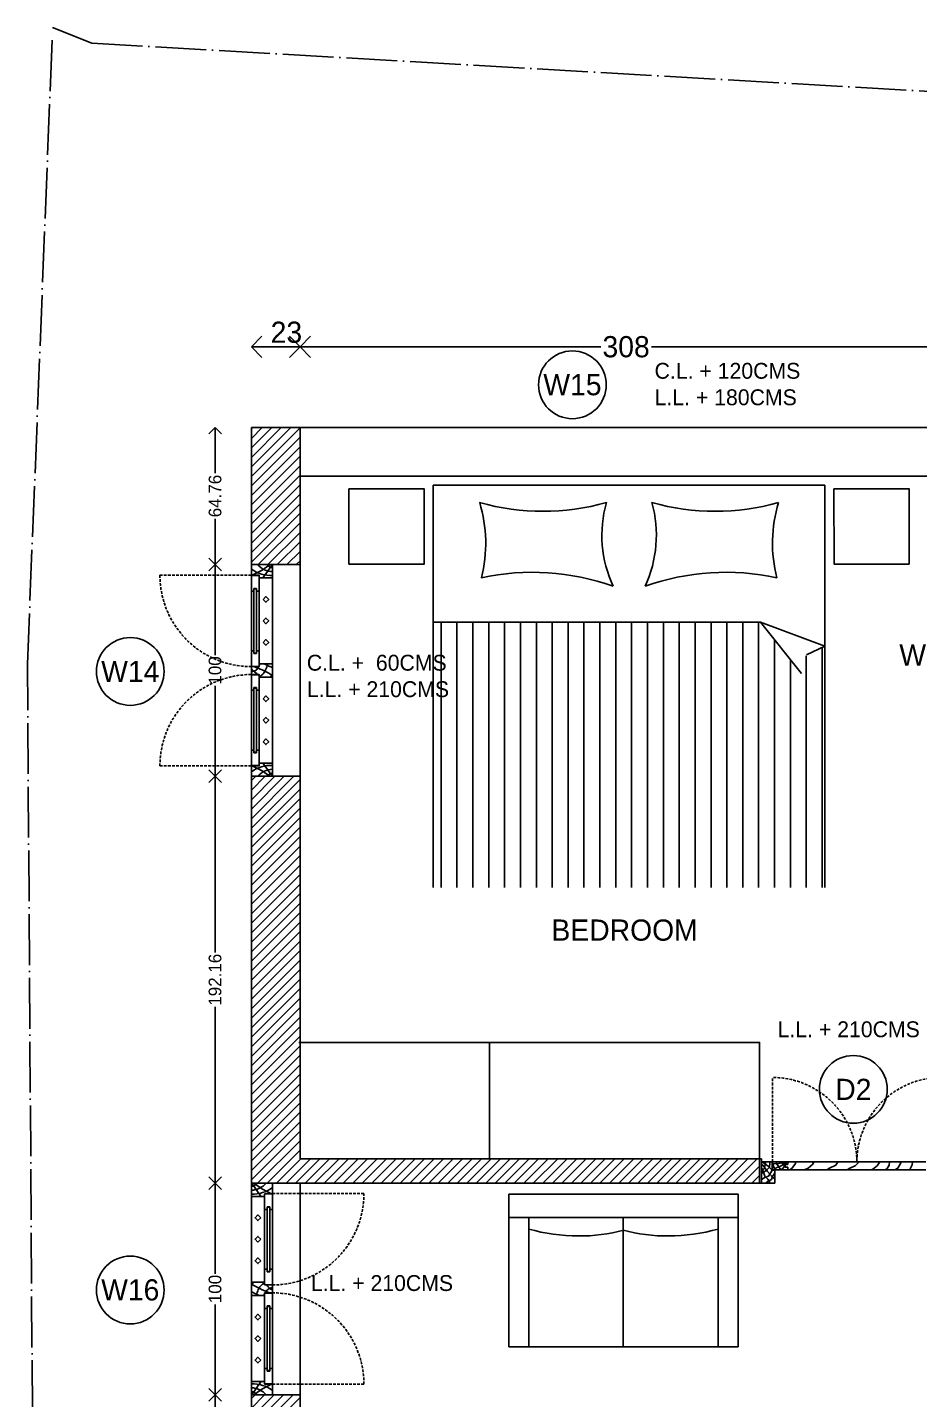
# Model space of a CAD drawing. Header units: metres. Extents: x -16 to 65907, y -5261 to 15511.
# Drawn here: x 19477 to 19898, y -2227 to -1579 of the extents above; entities that cross this region are included whole.
import ezdxf

# ---------------------------------------------------------------- set-up
doc = ezdxf.new("R2010")
doc.units = ezdxf.units.M
doc.header["$PDMODE"] = 67
doc.header["$PDSIZE"] = -5
doc.linetypes.add('ACAD_ISO04W100', pattern=[30, 24, -3, 0, -3])
doc.linetypes.add('DASHED', pattern=[19.05, 12.7, -6.35])
doc.layers.get('0').update_dxf_attribs({"color": 6})
for name, color, linetype in [('BC-BOUNDARY', 3, 'ACAD_ISO04W100'), ('BC-CILL', 23, 'Continuous'), ('BC-DIMENSION', 8, 'Continuous'), ('BC-FURNITURE', 5, 'Continuous'), ('BC-GREYCOLOR', 8, 'Continuous'), ('BC-HATCH', 8, 'Continuous'), ('BC-JOINERY', 93, 'Continuous'), ('BC-TEXT', 7, 'Continuous'), ('BC-WALLS', 1, 'Continuous'), ('BC-WHITECOLOR', 7, 'Continuous')]:
    doc.layers.add(name, color=color, linetype=linetype)
doc.styles.add('BC-1IN10-3', font='FreeSans.ttf', dxfattribs={"height": 6})
doc.styles.add('BC-1IN50-1', font='FreeSans.ttf', dxfattribs={"height": 10})
doc.dimstyles.new('BC-1IN10-3', dxfattribs={"dimtxt": 6, "dimasz": 6, "dimexe": 0.18, "dimexo": 0.0625, "dimgap": 1, "dimtad": 0, "dimtoh": 1, "dimzin": 12, "dimdsep": 46, "dimtxsty": 'BC-1IN10-3', "dimblk": 'OPEN90', "dimcen": 0.09, "dimse1": 1, "dimse2": 1, "dimclrd": 256, "dimclre": 256, "dimclrt": 7, "dimadec": 0, "dimazin": 0, "dimtfac": 1, "dimtdec": 1, "dimtofl": 0, "dimtmove": 1, "dimatfit": 3, "dimldrblk": 'OPEN90', "dimfxl": 1, "dimtolj": 1, "dimtzin": 0, "dimlwd": -3, "dimarcsym": 0})
doc.dimstyles.new('BC-1IN50-1', dxfattribs={"dimtxt": 10, "dimasz": 10, "dimexe": 0.18, "dimexo": 0.0625, "dimgap": 1, "dimtad": 0, "dimdec": 1, "dimzin": 12, "dimdsep": 46, "dimtxsty": 'BC-1IN50-1', "dimblk": 'OPEN90', "dimcen": 0.09, "dimse1": 1, "dimse2": 1, "dimclrd": 8, "dimclre": 256, "dimclrt": 7, "dimadec": 0, "dimazin": 0, "dimtfac": 1, "dimtdec": 0, "dimtofl": 0, "dimtmove": 1, "dimatfit": 3, "dimfxl": 1, "dimtolj": 1, "dimtzin": 0, "dimlwd": -3, "dimarcsym": 0})

# ---------------------------------------------------------------- blocks, each defined once
blk = doc.blocks.new('BC-JN-FRAME-SIDE')
at = {"layer": 'BC-HATCH'}
for points in [[(0, -3.87), (-1.06, -2.29), (-2.66, -0.06), (-4.24, 2.97), (-5, 4.54)], [(-0.01, -5), (-1.62, -3.74), (-4.39, -1.84), (-5.78, -0.75), (-6.25, -0.66)]]:
    blk.add_lwpolyline(points, dxfattribs=at)
for centre, radius, start, end in [((10.75, -4.4), 15.93, 143.84471, 182.16368), ((5.98, -5.2), 9.31, 129.91119, 178.74686), ((2.65, -5.73), 4.3, 128.02701, 170.18517)]:
    blk.add_arc(centre, radius, start, end, dxfattribs=at)
at = {"layer": 'BC-JOINERY'}
for p, q in [((-6.25, -5), (-6.25, 1.25)), ((-6.25, 1.25), (-5, 1.25)), ((-5, 1.25), (-5, 5)), ((-5, 5), (0, 5)), ((0, 5), (0, -5)), ((0, -5), (-6.25, -5))]:
    blk.add_line(p, q, dxfattribs=at)
blk = doc.blocks.new('BC-JN-FRAME-CENTER')
at = {"layer": 'BC-GREYCOLOR'}
for points, knots in [([(-1.88, 8.78), (-1.38, 7.46), (-0.18, 4.45), (1.37, 1.6), (2.28, 0)], [2.093684, 2.093684, 2.093684, 2.093684, 6.327699, 11.827223, 11.827223, 11.827223, 11.827223]), ([(0.58, 10), (0.43, 9.17), (-0.01, 7.68), (-1.2, 6.81), (-1.88, 6.48)], [1.300718, 1.300718, 1.300718, 1.300718, 3.723135, 5.971251, 5.971251, 5.971251, 5.971251]), ([(-0.79, 10), (-0.2, 9.31), (0.68, 8.3), (1.59, 7.33), (1.87, 7.03)], [1.597578, 1.597578, 1.597578, 1.597578, 4.333948, 5.589722, 5.589722, 5.589722, 5.589722]), ([(2.81, 6.25), (2.57, 5.76), (1.32, 3.73), (-1.1, 2.85), (-3.13, 2.31)], [3.454414, 3.454414, 3.454414, 3.454414, 5.128883, 10.935535, 10.935535, 10.935535, 10.935535]), ([(-3.13, 3.89), (-2.83, 3.16), (-2.19, 1.87), (-1.62, 0.57), (-1.38, 0)], [6.415351, 6.415351, 6.415351, 6.415351, 8.781453, 10.647667, 10.647667, 10.647667, 10.647667])]:
    blk.add_open_spline(points, degree=3, knots=knots, dxfattribs=at)
for points in [[(-2.39, 6.25), (-2.63, 6.15), (-2.87, 6.06), (-3.13, 5.97)], [(1.93, 0), (2.37, 0.39), (2.77, 0.84), (3.12, 1.32)], [(2.63, 6.25), (2.79, 6.08), (2.96, 5.92), (3.12, 5.75)]]:
    blk.add_open_spline(points, degree=3, dxfattribs=at)
at = {"layer": 'BC-JOINERY'}
for p, q in [((-1.88, 6.25), (-1.88, 10)), ((1.87, 10), (-1.88, 10)), ((1.87, 6.25), (1.87, 10)), ((-3.13, 0), (-3.13, 6.25)), ((-3.13, 6.25), (-1.88, 6.25)), ((-3.13, 0), (3.12, 0)), ((3.12, 6.25), (1.87, 6.25)), ((3.12, 0), (3.12, 6.25)), ((3.12, 6.25), (3.12, 6.25)), ((3.12, 6.25), (3.12, 6.25))]:
    blk.add_line(p, q, dxfattribs=at)
blk = doc.blocks.new('_OPEN90')
at = {"color": 0, "linetype": 'ByBlock'}
for p, q in [((0, 0), (-1, 0)), ((-0.5, 0.5), (0, 0)), ((0, 0), (-0.5, -0.5))]:
    blk.add_line(p, q, dxfattribs=at)
blk = doc.blocks.new('*D1297')
at = {"layer": 'BC-TEXT', "color": 8, "linetype": 'Continuous', "lineweight": -3}
for p, q in [((19615.38, -1729.41), (19747.45, -1729.41)), ((19903.38, -1729.41), (19771.3, -1729.41))]:
    blk.add_line(p, q, dxfattribs=at)
at = {"layer": 'Defpoints', "color": 0}
for p in [(19605.38, -1729.41), (19605.38, -1767.5), (19913.38, -1767.5)]:
    blk.add_point(p, dxfattribs=at)
at = {"layer": 'BC-TEXT', "color": 8, "lineweight": -3, "xscale": 10, "yscale": 10, "zscale": 10, "rotation": 180}
blk.add_blockref('_OPEN90', (19605.38, -1729.41), dxfattribs=at)
at = {"layer": 'BC-TEXT', "color": 8, "lineweight": -3, "xscale": 10, "yscale": 10, "zscale": 10}
blk.add_blockref('_OPEN90', (19913.38, -1729.41), dxfattribs=at)
at = {"layer": 'BC-TEXT', "color": 7, "insert": (19759.38, -1729.41), "char_height": 10, "attachment_point": 5, "style": 'BC-1IN50-1'}
blk.add_mtext('\\A1;308', dxfattribs=at)
blk = doc.blocks.new('*D1298')
at = {"layer": 'BC-TEXT', "color": 8, "linetype": 'Continuous', "lineweight": -3}
blk.add_line((19595.38, -1729.41), (19592.38, -1729.41), dxfattribs=at)
at = {"layer": 'Defpoints', "color": 0}
for p in [(19582.38, -1729.41), (19582.38, -1767.5), (19605.38, -1767.5)]:
    blk.add_point(p, dxfattribs=at)
at = {"layer": 'BC-TEXT', "color": 8, "lineweight": -3, "xscale": 10, "yscale": 10, "zscale": 10, "rotation": 180}
blk.add_blockref('_OPEN90', (19582.38, -1729.41), dxfattribs=at)
at = {"layer": 'BC-TEXT', "color": 8, "lineweight": -3, "xscale": 10, "yscale": 10, "zscale": 10}
blk.add_blockref('_OPEN90', (19605.38, -1729.41), dxfattribs=at)
at = {"layer": 'BC-TEXT', "color": 7, "insert": (19598.93, -1722.57), "char_height": 10, "attachment_point": 5, "style": 'BC-1IN50-1'}
blk.add_mtext('\\A1;23', dxfattribs=at)
blk = doc.blocks.new('A$C1802797060')
h = blk.add_hatch()
h.set_pattern_fill('ANSI31', color=256, scale=60, angle=315, style=0)
h.set_pattern_definition([(0, (-91.719, -51.977), (2e-15, 7.5), [])])
h.paths.add_polyline_path([(125.3, 224.83), (0, 224.83), (0, 39.83), (114, 39.83), (109.97, 48.51), (101.08, 50.93), (125.3, 70.33)])
at = {"layer": 'BC-FURNITURE'}
for p, q in [((190, 224.83), (0, 224.83)), ((125.3, 224.83), (125.3, 70.33)), ((190, 39.83), (190, 224.83)), ((101.08, 50.93), (125.3, 70.33)), ((125.3, 70.33), (114, 39.83)), ((114, 39.83), (109.97, 48.51)), ((0, 39.83), (190, 39.83))]:
    blk.add_line(p, q, dxfattribs=at)
for points in [[(152.75, 264.66), (188.3, 264.63), (188.28, 229.08), (152.73, 229.11)], [(152.75, 0), (188.3, 0.02), (188.28, 35.57), (152.73, 35.55)]]:
    blk.add_lwpolyline(points, close=True, dxfattribs=at)
for centre, radius, start, end in [((35.09, 178.06), 113.78, 340.37977, 12.19977), ((162.61, 265.92), 65.87, 255.65753, 286.94987), ((288.58, 173.04), 110.87, 164.3673, 195.67653), ((166.4, 88.04), 57.16, 74.33254, 114.98513), ((35.09, 86.59), 113.78, 347.80023, 19.62023), ((166.4, 176.61), 57.16, 245.01487, 285.66746), ((288.58, 91.62), 110.87, 164.32347, 195.6327), ((162.61, -1.27), 65.87, 73.05013, 104.34247)]:
    blk.add_arc(centre, radius, start, end, dxfattribs=at)
blk = doc.blocks.new('A$C08834721')
at = {"layer": 'BC-FURNITURE'}
for p, q in [((72.05, 108.36), (0, 108.36)), ((0, 108.36), (0, 0)), ((11.06, 0.38), (11.06, 108.02)), ((72.05, 0), (72.05, 108.36)), ((11.1, 98.9), (72.05, 98.9)), ((11.35, 54.37), (71.79, 54.37)), ((11.1, 9.47), (72.05, 9.47)), ((0, 0), (72.05, 0))]:
    blk.add_line(p, q, dxfattribs=at)
for centre, radius, start, end in [((-74.99, 74.38), 94.74, 0.67398, 15), ((-59.48, 74.56), 79.22, 345, 0.67398), ((-59.48, 33.8), 79.22, 359.32602, 15), ((-74.99, 33.98), 94.74, 345, 359.32602)]:
    blk.add_arc(centre, radius, start, end, dxfattribs=at)
blk = doc.blocks.new('*D1669')
at = {"layer": 'BC-DIMENSION', "linetype": 'Continuous', "lineweight": -3}
for p, q in [((19565.25, -2230.43), (19565.25, -2294.13)), ((19565.25, -2372.43), (19565.25, -2308.72))]:
    blk.add_line(p, q, dxfattribs=at)
at = {"layer": 'Defpoints', "color": 0}
for p in [(19565.25, -2224.43), (19582.38, -2224.43), (19582.38, -2378.43)]:
    blk.add_point(p, dxfattribs=at)
at = {"layer": 'BC-DIMENSION', "lineweight": -3, "xscale": 6, "yscale": 6, "zscale": 6}
for p, rotation in [((19565.25, -2224.43), 90), ((19565.25, -2378.43), 270)]:
    blk.add_blockref('_OPEN90', p, dxfattribs=dict(at, rotation=rotation))
at = {"layer": 'BC-DIMENSION', "color": 7, "insert": (19565.25, -2301.43), "char_height": 6, "attachment_point": 5, "rotation": 90, "style": 'BC-1IN10-3'}
blk.add_mtext('\\A1;154', dxfattribs=at)
blk = doc.blocks.new('*D1671')
at = {"layer": 'BC-DIMENSION', "linetype": 'Continuous', "lineweight": -3}
for p, q in [((19565.25, -2130.43), (19565.25, -2167.19)), ((19565.25, -2218.43), (19565.25, -2181.67))]:
    blk.add_line(p, q, dxfattribs=at)
at = {"layer": 'Defpoints', "color": 0}
for p in [(19565.25, -2124.43), (19582.38, -2124.43), (19582.38, -2224.43)]:
    blk.add_point(p, dxfattribs=at)
at = {"layer": 'BC-DIMENSION', "lineweight": -3, "xscale": 6, "yscale": 6, "zscale": 6}
for p, rotation in [((19565.25, -2124.43), 90), ((19565.25, -2224.43), 270)]:
    blk.add_blockref('_OPEN90', p, dxfattribs=dict(at, rotation=rotation))
at = {"layer": 'BC-DIMENSION', "color": 7, "insert": (19565.25, -2174.43), "char_height": 6, "attachment_point": 5, "rotation": 90, "style": 'BC-1IN10-3'}
blk.add_mtext('\\A1;100', dxfattribs=at)
blk = doc.blocks.new('*D1672')
at = {"layer": 'BC-DIMENSION', "linetype": 'Continuous', "lineweight": -3}
for p, q in [((19565.25, -1938.26), (19565.25, -2015.47)), ((19565.25, -2118.43), (19565.25, -2041.22))]:
    blk.add_line(p, q, dxfattribs=at)
at = {"layer": 'Defpoints', "color": 0}
for p in [(19565.25, -1932.26), (19582.38, -1932.26), (19582.38, -2124.43)]:
    blk.add_point(p, dxfattribs=at)
at = {"layer": 'BC-DIMENSION', "lineweight": -3, "xscale": 6, "yscale": 6, "zscale": 6}
for p, rotation in [((19565.25, -1932.26), 90), ((19565.25, -2124.43), 270)]:
    blk.add_blockref('_OPEN90', p, dxfattribs=dict(at, rotation=rotation))
at = {"layer": 'BC-DIMENSION', "color": 7, "insert": (19565.25, -2028.35), "char_height": 6, "attachment_point": 5, "rotation": 90, "style": 'BC-1IN10-3'}
blk.add_mtext('\\A1;192.16', dxfattribs=at)
blk = doc.blocks.new('*D1673')
at = {"layer": 'BC-DIMENSION', "linetype": 'Continuous', "lineweight": -3}
for p, q in [((19565.25, -1838.26), (19565.25, -1875.02)), ((19565.25, -1926.26), (19565.25, -1889.51))]:
    blk.add_line(p, q, dxfattribs=at)
at = {"layer": 'Defpoints', "color": 0}
for p in [(19565.25, -1832.26), (19582.38, -1832.26), (19582.38, -1932.26)]:
    blk.add_point(p, dxfattribs=at)
at = {"layer": 'BC-DIMENSION', "lineweight": -3, "xscale": 6, "yscale": 6, "zscale": 6}
for p, rotation in [((19565.25, -1832.26), 90), ((19565.25, -1932.26), 270)]:
    blk.add_blockref('_OPEN90', p, dxfattribs=dict(at, rotation=rotation))
at = {"layer": 'BC-DIMENSION', "color": 7, "insert": (19565.25, -1882.26), "char_height": 6, "attachment_point": 5, "rotation": 90, "style": 'BC-1IN10-3'}
blk.add_mtext('\\A1;100', dxfattribs=at)
blk = doc.blocks.new('*D1674')
at = {"layer": 'BC-DIMENSION', "linetype": 'Continuous', "lineweight": -3}
for p, q in [((19565.25, -1773.5), (19565.25, -1789.06)), ((19565.25, -1826.26), (19565.25, -1810.71))]:
    blk.add_line(p, q, dxfattribs=at)
at = {"layer": 'Defpoints', "color": 0}
for p in [(19565.25, -1767.5), (19582.38, -1767.5), (19582.38, -1832.26)]:
    blk.add_point(p, dxfattribs=at)
at = {"layer": 'BC-DIMENSION', "lineweight": -3, "xscale": 6, "yscale": 6, "zscale": 6}
for p, rotation in [((19565.25, -1767.5), 90), ((19565.25, -1832.26), 270)]:
    blk.add_blockref('_OPEN90', p, dxfattribs=dict(at, rotation=rotation))
at = {"layer": 'BC-DIMENSION', "color": 7, "insert": (19565.25, -1799.88), "char_height": 6, "attachment_point": 5, "rotation": 90, "style": 'BC-1IN10-3'}
blk.add_mtext('\\A1;64.76', dxfattribs=at)

msp = doc.modelspace()

# ---------------------------------------------------------------- hatches: boundary and pattern name
at = {"layer": 'BC-DIMENSION', "linetype": 'Continuous'}
h = msp.add_hatch(dxfattribs=at)
h.set_pattern_fill('ANSI31', color=256, style=0)
h.paths.add_polyline_path([(20444.377, -2165.928), (20444.377, -1790.216), (20091.377, -1790.216), (20091.377, -1813.216), (20241.877, -1813.216), (20241.877, -2057.928), (20068.377, -2057.928), (20068.377, -2124.428), (20091.377, -2124.428), (20091.377, -2069.428), (20341.377, -2069.428), (20341.377, -2057.928), (20253.377, -2057.928), (20253.377, -1813.216), (20421.377, -1813.216), (20421.377, -2165.928)])
h.paths.add_polyline_path([(19936.377, -1832.265), (19936.377, -1767.501), (19913.377, -1767.501), (19913.377, -1832.265), (19914.508, -1832.265), (19916.03, -1832.265), (19920.317, -1832.265), (19923.377, -1832.265)])
h.paths.add_polyline_path([(19958.377, -1966.331), (19958.377, -1951.028), (19936.377, -1951.028), (19936.377, -1932.265), (19913.377, -1932.265), (19913.377, -1974.028), (19958.377, -1974.028), (19958.377, -1969.018), (19948.377, -1969.018), (19948.377, -1966.331)])
h.paths.add_polyline_path([(19936.377, -2124.428), (19936.377, -2057.928), (19913.377, -2057.928), (19913.377, -2124.428)])
h.paths.add_polyline_path([(19605.377, -2112.928), (19605.377, -2057.928), (19605.377, -1932.265), (19582.377, -1932.265), (19582.377, -2124.428), (19605.377, -2124.428), (19822.434, -2124.428), (19822.434, -2112.928)])
h.paths.add_polyline_path([(19605.377, -1832.265), (19605.377, -1767.501), (19582.377, -1767.501), (19582.377, -1832.265)])
h = msp.add_hatch(dxfattribs=at)
h.set_pattern_fill('ANSI31', color=256, style=0)
h.paths.add_polyline_path([(20444.377, -2541.047), (20444.377, -2225.928), (20431.377, -2225.928), (20428.317, -2225.928), (20424.03, -2225.928), (20422.508, -2225.928), (20421.377, -2225.928), (20421.377, -2541.047)])
h.paths.add_polyline_path([(20317.377, -2668.057), (20317.377, -2645.057), (20091.377, -2645.057), (20091.377, -2214.428), (20068.377, -2214.428), (20068.377, -2478.628), (20068.377, -2645.057), (20058.377, -2645.057), (20058.377, -2655.057), (20068.377, -2655.057), (20068.377, -2668.057)])
h.paths.add_polyline_path([(19968.377, -2655.057), (19968.377, -2645.057), (19787.377, -2645.057), (19787.377, -2668.057), (19958.377, -2668.057), (19958.377, -2655.057)])
h.paths.add_polyline_path([(19936.377, -2501.628), (19936.377, -2478.628), (19794.476, -2478.628), (19794.49, -2501.628)])
h.paths.add_polyline_path([(19605.377, -2378.628), (19605.377, -2224.428), (19592.377, -2224.428), (19589.317, -2224.428), (19585.03, -2224.428), (19583.508, -2224.428), (19582.377, -2224.428), (19582.377, -2378.628), (19585.438, -2378.628), (19589.725, -2378.628), (19591.247, -2378.628), (19592.377, -2378.628)])
h.paths.add_polyline_path([(19605.377, -2513.057), (19605.377, -2478.628), (19582.377, -2478.628), (19582.377, -2513.057)])

# ---------------------------------------------------------------- linework, layer by layer
at = {"layer": 'BC-BOUNDARY'}
for p, q in [((19476.626, -1879.297), (19488.525, -1578.542)), ((19488.525, -1578.542), (19507.064, -1586.045)), ((19507.064, -1586.045), (20537.435, -1645.322)), ((19484.353, -3044.787), (19476.626, -1879.297))]:
    msp.add_line(p, q, dxfattribs=at)
at = {"layer": 'BC-CILL'}
for p, q in [((19605.377, -1767.501), (19913.377, -1767.501)), ((19605.377, -1790.501), (19913.377, -1790.501)), ((19605.377, -1832.265), (19605.377, -1932.265)), ((19605.377, -2124.428), (19605.377, -2224.428))]:
    msp.add_line(p, q, dxfattribs=at)
at = {"layer": 'BC-FURNITURE'}
msp.add_line((19694.816, -2057.803), (19694.816, -2112.928), dxfattribs=at)
at = {"layer": 'BC-FURNITURE', "flags": 128}
msp.add_lwpolyline([(19822.434, -2124.428), (19822.434, -2057.928), (19604.816, -2057.928)], dxfattribs=at)
at = {"layer": 'BC-GREYCOLOR', "linetype": 'DASHED', "ltscale": 0.1}
for p, q in [((19582.377, -1837.265), (19539.202, -1837.265)), ((19582.377, -1927.365), (19539.202, -1927.365)), ((19828.477, -2114.428), (19828.477, -2074.528)), ((19592.377, -2129.328), (19635.552, -2129.328)), ((19592.377, -2219.428), (19635.552, -2219.428))]:
    msp.add_line(p, q, dxfattribs=at)
for centre, radius, start, end in [((19582.377, -1837.265), 43.175, 180, 270), ((19582.377, -1927.365), 43.175, 90, 180), ((19828.477, -2114.428), 39.9, 0, 90), ((19908.277, -2114.428), 39.9, 90, 180), ((19592.377, -2129.328), 43.175, 270, 0), ((19592.377, -2219.428), 43.175, 0, 90)]:
    msp.add_arc(centre, radius, start, end, dxfattribs=at)
at = {"layer": 'BC-HATCH'}
for points in [[(19825.216, -2114.428), (19825.291, -2115.031), (19824.932, -2116.357), (19824.545, -2117.6), (19823.377, -2118.178)], [(19823.377, -2119.745), (19823.993, -2119.562), (19825.695, -2118.323), (19827.064, -2116.934), (19827.225, -2114.948), (19827.377, -2114.428)], [(19823.377, -2115.356), (19824.103, -2116.136), (19826.175, -2118.982), (19828.469, -2121.634), (19829.627, -2122.359)], [(19823.377, -2117.359), (19823.855, -2118.015), (19824.96, -2121.082), (19826.258, -2122.602), (19827.032, -2123.762), (19827.277, -2124.428)], [(19823.377, -2122.706), (19824.877, -2121.828), (19826.59, -2121.082), (19827.806, -2119.369), (19828.377, -2118.228)], [(19823.661, -2114.428), (19824.407, -2115.003), (19826.479, -2116.357), (19828.377, -2118.228), (19829.627, -2118.481)], [(19834.468, -2114.428), (19833.816, -2114.705), (19831.44, -2115.101), (19829.162, -2115.356), (19828.477, -2115.677)], [(19830.187, -2118.178), (19829.7, -2117.676), (19828.936, -2116.36), (19828.477, -2114.946)], [(19835.579, -2114.428), (19834.594, -2115.045), (19832.614, -2116.191), (19830.322, -2117.266), (19829.482, -2118.178)], [(19833.361, -2118.178), (19832.133, -2117.648), (19831.015, -2116.035), (19830.464, -2115.115), (19830.279, -2114.428)], [(19834.527, -2116.557), (19834.227, -2116.403), (19833.024, -2114.903), (19832.859, -2114.428)], [(19834.527, -2116.369), (19833.562, -2117.223), (19832.959, -2118.178)], [(19834.764, -2114.428), (19835.118, -2115.186), (19835.742, -2115.678)], [(19835.777, -2117.2), (19835.249, -2116.928)], [(19835.777, -2115.221), (19835.291, -2115.678)], [(19839.604, -2114.428), (19839.349, -2115.092), (19837.579, -2117.467), (19836.622, -2118.178)], [(19848.054, -2114.428), (19847.595, -2115.524), (19845.393, -2117.337), (19843.71, -2118.178)], [(19859.445, -2114.428), (19858.387, -2115.912), (19855.365, -2117.423), (19854.17, -2118.178)], [(19869.491, -2114.428), (19867.583, -2116.258), (19865.122, -2117.38), (19863.786, -2118.178)], [(19879.158, -2114.428), (19877.987, -2116.215), (19875.872, -2117.855), (19875.26, -2118.178)], [(19883.826, -2114.428), (19883.568, -2115.874), (19882.684, -2117.505), (19881.714, -2118.178)], [(19889.239, -2114.428), (19888.996, -2115.179), (19887.658, -2117.423), (19886.226, -2118.178)], [(19894.61, -2114.428), (19894.491, -2115.736), (19893.524, -2117.67), (19893.105, -2118.178)], [(19825.168, -2124.428), (19825.568, -2124.176), (19828.11, -2122.684), (19828.579, -2121.331), (19829.298, -2120.229), (19829.627, -2119.376)]]:
    msp.add_lwpolyline(points, dxfattribs=at)
at = {"layer": 'BC-JOINERY'}
for p, q in [((19584.877, -1843.515), (19583.627, -1843.515)), ((19583.627, -1844.765), (19583.627, -1843.515)), ((19584.877, -1844.765), (19584.877, -1843.515)), ((19583.627, -1873.04), (19583.627, -1874.29)), ((19584.877, -1874.29), (19583.627, -1874.29)), ((19584.877, -1873.04), (19584.877, -1874.29)), ((19584.877, -1890.34), (19583.627, -1890.34)), ((19583.627, -1891.59), (19583.627, -1890.34)), ((19584.877, -1891.59), (19584.877, -1890.34)), ((19583.627, -1919.865), (19583.627, -1921.115)), ((19583.627, -1920.865), (19584.877, -1920.865)), ((19584.877, -1921.115), (19583.627, -1921.115)), ((19584.877, -1921.115), (19583.627, -1921.115)), ((19584.877, -1919.865), (19584.877, -1921.115)), ((19823.377, -2124.428), (19823.377, -2114.428)), ((19823.377, -2114.428), (19828.377, -2114.428)), ((19828.377, -2114.428), (19828.377, -2118.228)), ((19828.377, -2118.228), (19829.627, -2118.228)), ((19829.627, -2118.228), (19829.627, -2124.428)), ((19835.777, -2115.678), (19834.527, -2115.678)), ((19834.527, -2116.928), (19834.527, -2115.678)), ((19835.777, -2116.928), (19834.527, -2116.928)), ((19900.977, -2114.428), (19835.777, -2114.428)), ((19835.777, -2118.178), (19900.977, -2118.178)), ((19823.377, -2124.428), (19829.627, -2124.428)), ((19589.877, -2135.578), (19591.127, -2135.578)), ((19589.877, -2135.578), (19591.127, -2135.578)), ((19589.877, -2136.828), (19589.877, -2135.578)), ((19591.127, -2135.828), (19589.877, -2135.828)), ((19591.127, -2136.828), (19591.127, -2135.578)), ((19589.877, -2165.103), (19589.877, -2166.353)), ((19589.877, -2166.353), (19591.127, -2166.353)), ((19591.127, -2165.103), (19591.127, -2166.353)), ((19589.877, -2182.403), (19591.127, -2182.403)), ((19589.877, -2183.653), (19589.877, -2182.403)), ((19591.127, -2183.653), (19591.127, -2182.403)), ((19589.877, -2211.928), (19589.877, -2213.178)), ((19589.877, -2213.178), (19591.127, -2213.178)), ((19591.127, -2211.928), (19591.127, -2213.178))]:
    msp.add_line(p, q, dxfattribs=at)
for points in [[(19583.627, -1844.765), (19582.377, -1844.765), (19582.377, -1837.465), (19586.127, -1837.465), (19586.127, -1844.765), (19584.877, -1844.765)], [(19583.627, -1873.04), (19582.377, -1873.04), (19582.377, -1880.34), (19586.127, -1880.34), (19586.127, -1873.04), (19584.877, -1873.04)], [(19583.627, -1891.59), (19582.377, -1891.59), (19582.377, -1884.29), (19586.127, -1884.29), (19586.127, -1891.59), (19584.877, -1891.59)], [(19583.627, -1919.865), (19582.377, -1919.865), (19582.377, -1927.165), (19586.127, -1927.165), (19586.127, -1919.865), (19584.877, -1919.865)], [(19583.627, -1919.865), (19582.377, -1919.865), (19582.377, -1927.165), (19586.127, -1927.165), (19586.127, -1919.865), (19584.877, -1919.865)], [(19835.777, -2115.678), (19835.777, -2114.428), (19828.477, -2114.428), (19828.477, -2118.178), (19835.777, -2118.178), (19835.777, -2116.928)], [(19591.127, -2136.828), (19592.377, -2136.828), (19592.377, -2129.528), (19588.627, -2129.528), (19588.627, -2136.828), (19589.877, -2136.828)], [(19591.127, -2136.828), (19592.377, -2136.828), (19592.377, -2129.528), (19588.627, -2129.528), (19588.627, -2136.828), (19589.877, -2136.828)], [(19591.127, -2165.103), (19592.377, -2165.103), (19592.377, -2172.403), (19588.627, -2172.403), (19588.627, -2165.103), (19589.877, -2165.103)], [(19591.127, -2183.653), (19592.377, -2183.653), (19592.377, -2176.353), (19588.627, -2176.353), (19588.627, -2183.653), (19589.877, -2183.653)], [(19591.127, -2211.928), (19592.377, -2211.928), (19592.377, -2219.228), (19588.627, -2219.228), (19588.627, -2211.928), (19589.877, -2211.928)]]:
    msp.add_lwpolyline(points, dxfattribs=at)
at = {"layer": 'BC-TEXT', "linetype": 'Continuous'}
for centre in [(19734.028, -1747.341), (19525.189, -1882.744), (19866.708, -2080.136), (19525.189, -2174.908)]:
    msp.add_circle(centre, 16, dxfattribs=at)
at = {"layer": 'BC-WALLS'}
for p, q in [((19582.377, -1767.501), (19582.377, -1832.265)), ((19582.377, -1767.501), (19605.377, -1767.501)), ((19605.377, -1767.501), (19605.377, -1832.265)), ((19605.377, -1832.265), (19582.377, -1832.265)), ((19605.377, -1932.265), (19582.377, -1932.265)), ((19582.377, -1932.265), (19582.377, -2124.428)), ((19605.377, -1932.265), (19605.377, -2112.928)), ((19823.377, -2112.928), (19605.377, -2112.928)), ((19823.377, -2112.928), (19823.377, -2124.428)), ((19823.377, -2124.428), (19582.377, -2124.428)), ((19605.377, -2124.428), (19582.377, -2124.428)), ((19605.377, -2124.428), (19605.377, -2187.928)), ((19605.377, -2224.428), (19582.377, -2224.428)), ((19582.377, -2378.428), (19582.377, -2224.428)), ((19605.377, -2378.428), (19605.377, -2224.428))]:
    msp.add_line(p, q, dxfattribs=at)
at = {"layer": 'BC-WHITECOLOR'}
for p, q in [((19592.377, -1838.615), (19592.377, -1879.19)), ((19582.377, -1873.04), (19582.377, -1844.765)), ((19583.627, -1843.765), (19584.877, -1843.765)), ((19583.627, -1873.04), (19583.627, -1844.765)), ((19584.877, -1873.04), (19584.877, -1844.765)), ((19586.127, -1844.765), (19586.127, -1873.04)), ((19583.627, -1874.04), (19584.877, -1874.04)), ((19592.377, -1885.44), (19592.377, -1926.015)), ((19582.377, -1891.59), (19582.377, -1919.865)), ((19583.627, -1890.59), (19584.877, -1890.59)), ((19583.627, -1891.59), (19583.627, -1919.865)), ((19584.877, -1891.59), (19584.877, -1919.865)), ((19586.127, -1919.865), (19586.127, -1891.59)), ((19583.627, -1920.865), (19584.877, -1920.865)), ((19582.377, -2171.253), (19582.377, -2130.678)), ((19588.627, -2136.828), (19588.627, -2165.103)), ((19591.127, -2135.828), (19589.877, -2135.828)), ((19589.877, -2165.103), (19589.877, -2136.828)), ((19591.127, -2165.103), (19591.127, -2136.828)), ((19592.377, -2165.103), (19592.377, -2136.828)), ((19591.127, -2166.103), (19589.877, -2166.103)), ((19582.377, -2218.078), (19582.377, -2177.503)), ((19588.627, -2211.928), (19588.627, -2183.653)), ((19591.127, -2182.653), (19589.877, -2182.653)), ((19589.877, -2183.653), (19589.877, -2211.928)), ((19591.127, -2183.653), (19591.127, -2211.928)), ((19592.377, -2183.653), (19592.377, -2211.928)), ((19591.127, -2212.928), (19589.877, -2212.928))]:
    msp.add_line(p, q, dxfattribs=at)
for points in [[(19587.909, -1848.683), (19589.252, -1847.34), (19590.596, -1848.683), (19589.252, -1850.027)], [(19587.909, -1858.852), (19589.252, -1857.509), (19590.596, -1858.852), (19589.252, -1860.196)], [(19587.909, -1869.021), (19589.252, -1867.677), (19590.596, -1869.021), (19589.252, -1870.364)], [(19587.909, -1895.608), (19589.252, -1896.952), (19590.596, -1895.608), (19589.252, -1894.265)], [(19587.909, -1905.777), (19589.252, -1907.121), (19590.596, -1905.777), (19589.252, -1904.434)], [(19587.909, -1915.946), (19589.252, -1917.289), (19590.596, -1915.946), (19589.252, -1914.602)], [(19586.846, -2140.747), (19585.502, -2139.404), (19584.159, -2140.747), (19585.502, -2142.091)], [(19586.846, -2150.916), (19585.502, -2149.572), (19584.159, -2150.916), (19585.502, -2152.259)], [(19586.846, -2161.085), (19585.502, -2159.741), (19584.159, -2161.085), (19585.502, -2162.428)], [(19586.846, -2187.672), (19585.502, -2189.016), (19584.159, -2187.672), (19585.502, -2186.329)], [(19586.846, -2197.841), (19585.502, -2199.184), (19584.159, -2197.841), (19585.502, -2196.497)], [(19586.846, -2208.01), (19585.502, -2209.353), (19584.159, -2208.01), (19585.502, -2206.666)]]:
    msp.add_lwpolyline(points, close=True, dxfattribs=at)

# ---------------------------------------------------------------- block references
at = {"layer": 'BC-FURNITURE', "rotation": 90}
msp.add_blockref('A$C1802797060', (19893.127, -1984.779), dxfattribs=at)
at = {"layer": 'BC-FURNITURE', "xscale": -1, "rotation": 89.99999999999994}
msp.add_blockref('A$C08834721', (19812.289, -2129.628), dxfattribs=at)
at = {"layer": 'BC-JOINERY'}
for p, rotation in [((19587.377, -1832.265), 89.99999999999999), ((19587.377, -2224.428), 270)]:
    msp.add_blockref('BC-JN-FRAME-SIDE', p, dxfattribs=dict(at, rotation=rotation))
at = {"layer": 'BC-JOINERY', "xscale": -1}
for p, rotation in [((19587.377, -1932.265), 89.99999999999993), ((19587.377, -2124.428), 269.9999999999999)]:
    msp.add_blockref('BC-JN-FRAME-SIDE', p, dxfattribs=dict(at, rotation=rotation))
at = {"layer": 'BC-WHITECOLOR', "xscale": -1}
for p, rotation in [((19592.377, -1882.315), 89.99999999999993), ((19582.377, -2174.378), 269.9999999999999)]:
    msp.add_blockref('BC-JN-FRAME-CENTER', p, dxfattribs=dict(at, rotation=rotation))

# ---------------------------------------------------------------- texts
at = {"layer": 'BC-TEXT', "style": 'BC-1IN50-1'}
for s, insert, char_height, width, attachment_point in [('{\\pxql;\\fUbuntu|b0|i0|c0|p34;{\\C7;C.L. + 120CMS\\PL.L. + 180CMS}}', (19772.816, -1747.037), 7.5, 105.17023, 4), ('{\\pxqc;{\\C7;W15}}', (19734.028, -1747.341), 10, 33.3881, 5), ('{\\pxqc;{\\C7;W7}}', (19898.455, -1874.987), 10, 33.3881, 5), ('{\\pxqc;{\\C7;W14}}', (19525.189, -1882.744), 10, 33.3881, 5), ('{\\pxql;\\fUbuntu|b0|i0|c0|p34;{\\C7;C.L. +  60CMS\\PL.L. + 210CMS}}', (19608.586, -1884.917), 7.5, 105.17023, 4), ('{\\fUbuntu|b0|i0|c0|p34;{\\C7;BEDROOM}}', (19758.666, -2004.966), 10, 156.4473, 5), ('{\\pxql;\\fUbuntu|b0|i0|c0|p34;{\\C7;L.L. + 210CMS}}', (19830.927, -2051.804), 7.5, 105.17023, 4), ('{\\pxqc;{\\C7;D2}}', (19866.708, -2080.136), 10, 33.3881, 5), ('{\\pxqc;{\\C7;W16}}', (19525.189, -2174.908), 10, 33.3881, 5), ('{\\pxql;\\fUbuntu|b0|i0|c0|p34;{\\C7;L.L. + 210CMS}}', (19610.475, -2171.667), 7.5, 105.17023, 4)]:
    msp.add_mtext(s, dxfattribs=dict(at, insert=insert, char_height=char_height, width=width, attachment_point=attachment_point))

# ---------------------------------------------------------------- dimensions: what is measured, and where the dimension line sits
at = {"layer": 'BC-DIMENSION', "linetype": 'Continuous'}
for base, p1, p2, picture, middle in [((19565.249, -1767.501), (19582.377, -1832.265), (19582.377, -1767.501), '*D1674', (19565.249, -1799.883)), ((19565.249, -1832.265), (19582.377, -1932.265), (19582.377, -1832.265), '*D1673', (19565.249, -1882.265)), ((19565.249, -1932.265), (19582.377, -2124.428), (19582.377, -1932.265), '*D1672', (19565.249, -2028.346)), ((19565.249, -2124.428), (19582.377, -2224.428), (19582.377, -2124.428), '*D1671', (19565.249, -2174.428)), ((19565.249, -2224.428), (19582.377, -2378.428), (19582.377, -2224.428), '*D1669', (19565.249, -2301.428))]:
    dim = msp.add_linear_dim(base=base, p1=p1, p2=p2, angle=90, dimstyle='BC-1IN10-3', override={"dimlfac": 1}, dxfattribs=at)
    dim.commit()
    dim.dimension.update_dxf_attribs({"geometry": picture, "text_midpoint": middle})
at = {"layer": 'BC-TEXT', "linetype": 'Continuous'}
for base, p1, p2, picture, middle in [((19582.377, -1729.408), (19605.377, -1767.501), (19582.377, -1767.501), '*D1298', (19598.929, -1722.57)), ((19605.377, -1729.408), (19913.377, -1767.501), (19605.377, -1767.501), '*D1297', (19759.377, -1729.408))]:
    dim = msp.add_linear_dim(base=base, p1=p1, p2=p2, dimstyle='BC-1IN50-1', dxfattribs=at)
    dim.commit()
    dim.dimension.update_dxf_attribs({"geometry": picture, "text_midpoint": middle})

doc.saveas('drawing.dxf')
